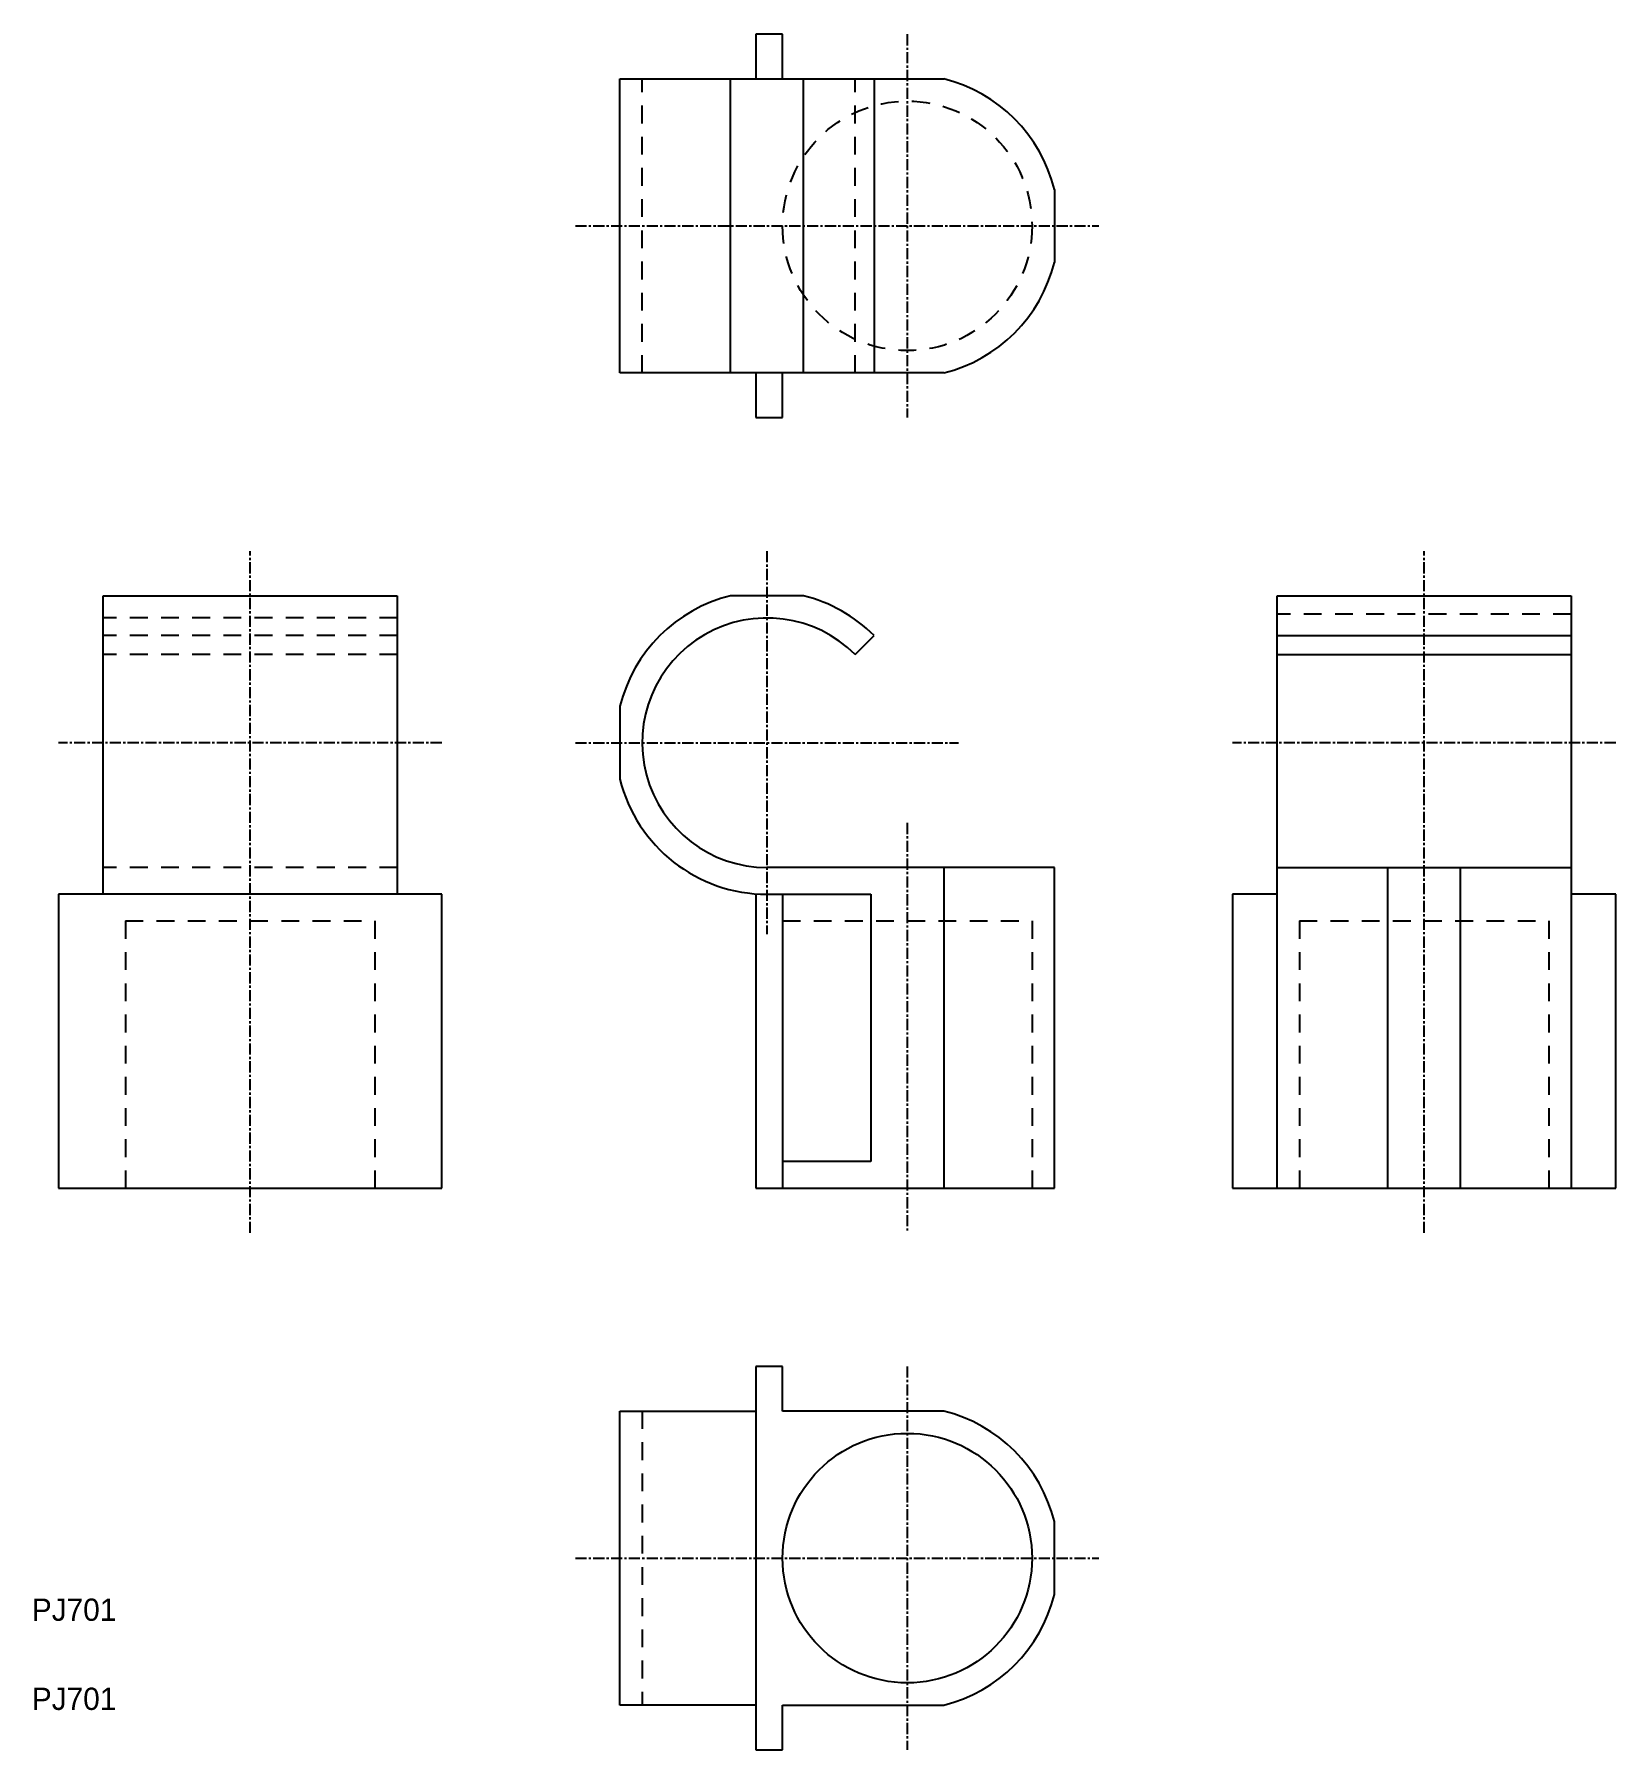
# Model space of a CAD drawing. Extents: x 0 to 178, y 0 to 193.
import ezdxf

# ---------------------------------------------------------------- set-up
doc = ezdxf.new("R2010")
doc.units = 0
doc.linetypes.add('CENTER', pattern=[2, 1.25, -0.25, 0.25, -0.25])
doc.linetypes.add('DASHED', pattern=[3.5, 2, -1.5])
doc.layers.get('0').update_dxf_attribs({"linetype": 'CONTINUOUS'})
doc.layers.add('CENTER', color=1, linetype='CENTER')

msp = doc.modelspace()

# ---------------------------------------------------------------- linework, layer by layer
at = {"color": 7, "linetype": 'CONTINUOUS'}
for p, q in [((84.25, 192.5), (81.25, 192.5)), ((81.25, 192.5), (81.25, 187.5)), ((84.25, 187.5), (84.25, 192.5)), ((66, 187.5), (102.34, 187.5)), ((66, 154.5), (66, 187.5)), ((78.41, 154.5), (78.41, 187.5)), ((86.59, 154.5), (86.59, 187.5)), ((94.52, 187.5), (94.52, 154.5)), ((114.75, 175.09), (114.75, 166.91)), ((102.34, 154.5), (66, 154.5)), ((81.25, 154.5), (81.25, 149.5)), ((84.25, 149.5), (84.25, 154.5)), ((81.25, 149.5), (84.25, 149.5)), ((8, 96), (8, 129.5)), ((8, 129.5), (41, 129.5)), ((41, 129.5), (41, 96)), ((86.59, 129.5), (78.41, 129.5)), ((139.75, 63), (139.75, 129.5)), ((139.75, 129.5), (172.75, 129.5)), ((172.75, 129.5), (172.75, 63)), ((92.4, 122.9), (94.52, 125.02)), ((139.75, 125.02), (172.75, 125.02)), ((139.75, 122.9), (172.75, 122.9)), ((66, 117.09), (66, 108.91)), ((114.75, 99), (82.5, 99)), ((102.34, 99), (102.34, 63)), ((114.75, 63), (114.75, 99)), ((139.75, 99), (172.75, 99)), ((152.16, 63), (152.16, 99)), ((160.34, 63), (160.34, 99)), ((46, 96), (3, 96)), ((3, 96), (3, 63)), ((46, 63), (46, 96)), ((81.25, 96.05), (81.25, 63)), ((82.5, 96), (94.16, 96)), ((84.25, 96), (84.25, 63)), ((94.16, 96), (94.16, 66)), ((139.75, 96), (134.75, 96)), ((134.75, 96), (134.75, 63)), ((177.75, 96), (172.75, 96)), ((177.75, 63), (177.75, 96)), ((94.16, 66), (84.25, 66)), ((3, 63), (46, 63)), ((81.25, 63), (114.75, 63)), ((134.75, 63), (177.75, 63)), ((84.25, 43), (81.25, 43)), ((81.25, 43), (81.25, 0)), ((84.25, 38), (84.25, 43)), ((66, 5), (66, 38)), ((66, 38), (81.25, 38)), ((102.34, 38), (84.25, 38)), ((114.75, 17.41), (114.75, 25.59)), ((81.25, 5), (66, 5)), ((84.25, 0), (84.25, 5)), ((84.25, 5), (102.34, 5)), ((81.25, 0), (84.25, 0))]:
    msp.add_line(p, q, dxfattribs=at)
at = {"color": 3, "linetype": 'DASHED'}
for p, q in [((68.5, 154.5), (68.5, 187.5)), ((92.4, 154.5), (92.4, 187.5)), ((172.75, 127.42), (139.75, 127.42)), ((41, 127), (8, 127)), ((41, 125.02), (8, 125.02)), ((41, 122.9), (8, 122.9)), ((41, 99), (8, 99)), ((10.5, 93), (10.5, 63)), ((10.5, 93), (38.5, 93)), ((38.5, 93), (38.5, 63)), ((84.25, 93), (112.25, 93)), ((84.25, 93), (84.25, 63)), ((112.25, 93), (112.25, 63)), ((142.25, 93), (142.25, 63)), ((142.25, 93), (170.25, 93)), ((170.25, 93), (170.25, 63)), ((68.5, 38), (68.5, 5))]:
    msp.add_line(p, q, dxfattribs=at)
msp.add_circle((98.25, 171), 14, dxfattribs=at)
at = {"color": 7, "linetype": 'CONTINUOUS'}
msp.add_circle((98.25, 21.5), 14, dxfattribs=at)
for centre, radius, start, end in [((98.25, 171), 17, 13.9306, 76.0694), ((98.25, 171), 17, 283.9306, 346.0694), ((82.5, 113), 17, 103.9306, 166.0694), ((82.5, 113), 17, 45, 76.0695), ((82.5, 113), 14, 45, 270), ((82.5, 113), 17, 193.9305, 270), ((98.25, 21.5), 17, 13.9306, 76.0694), ((98.25, 21.5), 17, 283.9306, 346.0694)]:
    msp.add_arc(centre, radius, start, end, dxfattribs=at)
at = {"layer": 'CENTER', "color": 1, "linetype": 'CENTER'}
for p, q in [((98.25, 192.5), (98.25, 149.5)), ((61, 171), (119.75, 171)), ((24.5, 58), (24.5, 134.5)), ((82.5, 134.5), (82.5, 91.5)), ((156.25, 58), (156.25, 134.5)), ((46, 113), (3, 113)), ((61, 113), (104, 113)), ((177.75, 113), (134.75, 113)), ((98.25, 104), (98.25, 58)), ((98.25, 43), (98.25, 0)), ((61, 21.5), (119.75, 21.5))]:
    msp.add_line(p, q, dxfattribs=at)

# ---------------------------------------------------------------- texts
for p in [(0, 14.46), (0, 4.46)]:
    msp.add_text('PJ701', height=2.5).set_placement(p)

doc.saveas('drawing.dxf')
